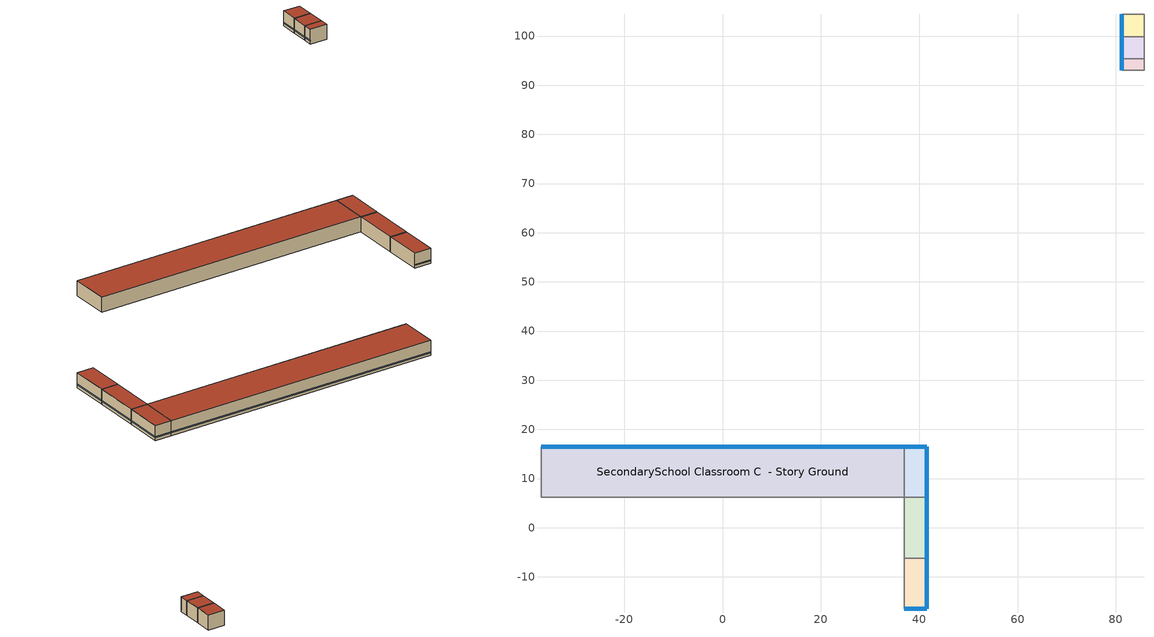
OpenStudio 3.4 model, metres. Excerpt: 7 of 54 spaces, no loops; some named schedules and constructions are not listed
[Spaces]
SecondarySchool Classroom C  - Story Ground
 floor ground (Foundation F 126 Perim 7388 Area 75686): -36.94,6.23 -36.94,16.47 36.94,16.47 36.94,6.23 z0
 wall outside: 36.94,16.47 -36.94,16.47 z0:3.96
 wall to SecondarySchool Classroom C end_a - Story Ground: -36.94,16.47 -36.94,6.23 z0:3.96
 wall to SecondarySchool Classroom C end_b - Story Ground: 36.94,6.23 36.94,16.47 z0:3.96
 wall to SecondarySchool Corridor B  - Story Ground: -36.94,6.23 36.94,6.23 z0:3.96
 window (Window U-1.01 SHGC 0.74): 36.92,16.47 -36.92,16.47 z0.76:1
 roof outside: 36.94,6.23 36.94,16.47 -36.94,16.47 -36.94,6.23 z3.96
SecondarySchool Classroom A end_b - Story Ground
 floor ground (Foundation F 126 Perim 1482 Area 4684): 36.94,-16.47 36.94,-6.23 41.51,-6.23 41.51,-16.47 z0
 wall outside: 36.94,-16.47 41.51,-16.47 41.51,-6.23 z0:3.96
 wall to SecondarySchool Classroom A  - Story Ground: 36.94,-6.23 36.94,-16.47 z0:3.96
 wall to SecondarySchool Corridor B end_b - Story Ground: 41.51,-6.23 36.94,-6.23 z0:3.96
 window (Window U-1.01 SHGC 0.74): 36.97,-16.47 41.49,-16.47 / 41.51,-16.44 41.51,-6.25 z0.76:1
 roof outside: 41.51,-16.47 41.51,-6.23 36.94,-6.23 36.94,-16.47 z3.96
SecondarySchool Corridor B end_b - Story Ground
 floor ground (Foundation F 126 Perim 1245 Area 5693): 36.94,-6.23 36.94,6.23 41.51,6.23 41.51,-6.23 z0
 wall outside: 41.51,-6.23 41.51,6.23 z0:3.96
 wall to SecondarySchool Corridor B  - Story Ground: 36.94,6.23 36.94,-6.23 z0:3.96
 wall to SecondarySchool Classroom C end_b - Story Ground: 41.51,6.23 36.94,6.23 z0:3.96
 window (Window U-1.01 SHGC 0.74): 41.51,-6.2 41.51,6.2 z0.76:1
 roof outside: 41.51,-6.23 41.51,6.23 36.94,6.23 36.94,-6.23 z3.96
SecondarySchool Classroom C end_b - Story Ground
 floor ground (Foundation F 126 Perim 1482 Area 4684): 36.94,6.23 36.94,16.47 41.51,16.47 41.51,6.23 z0
 wall outside: 41.51,6.23 41.51,16.47 36.94,16.47 z0:3.96
 window (Window U-1.01 SHGC 0.74): 41.49,16.47 36.97,16.47 / 41.51,6.25 41.51,16.44 z0.76:1
 roof outside: 41.51,6.23 41.51,16.47 36.94,16.47 36.94,6.23 z3.96
SecondarySchool Kitchen C  - Story Ground
 floor ground (Foundation F 126 Perim 233 Area 1064): 85.71,93.05 81.14,93.05 81.14,95.37 85.71,95.37 z0
 wall outside: 81.14,95.37 81.14,93.05 z0:3.96
 wall to SecondarySchool Classroom C  - Story Ground 1: 81.14,93.05 85.71,93.05 z0:3.96
 wall to SecondarySchool Lobby C  - Story Ground: 85.71,95.37 81.14,95.37 z0:3.96
 wall to SecondarySchool Kitchen B  - Story Ground: 85.71,93.05 85.71,95.37 z0:3.96
 window (Window U-1.01 SHGC 0.74): 81.14,95.35 81.14,93.07 z0.76:1.01
 roof outside: 85.71,95.37 81.14,95.37 81.14,93.05 85.71,93.05 z3.96
SecondarySchool Lobby C  - Story Ground
 floor ground (Foundation F 126 Perim 453 Area 207): 85.71,95.37 81.14,95.37 81.14,99.9 85.71,99.9 z0
 wall outside: 81.14,99.9 81.14,95.37 z0:3.96
 wall to SecondarySchool Restroom C  - Story Ground: 85.71,99.9 81.14,99.9 z0:3.96
 wall to SecondarySchool Lobby B  - Story Ground: 85.71,95.37 85.71,99.9 z0:3.96
 window (Window U-1.01 SHGC 0.74): 81.14,99.88 81.14,95.4 z0.76:1
 roof outside: 85.71,99.9 81.14,99.9 81.14,95.37 85.71,95.37 z3.96
SecondarySchool Restroom C  - Story Ground
 floor ground (Foundation F 126 Perim 453 Area 207): 85.71,99.9 81.14,99.9 81.14,104.43 85.71,104.43 z0
 wall outside: 81.14,104.43 81.14,99.9 z0:3.96
 wall to SecondarySchool Cafeteria C  - Story Ground: 85.71,104.43 81.14,104.43 z0:3.96
 wall to SecondarySchool Restroom B  - Story Ground: 85.71,99.9 85.71,104.43 z0:3.96
 window (Window U-1.01 SHGC 0.74): 81.14,104.4 81.14,99.93 z0.76:1
 roof outside: 85.71,104.43 81.14,104.43 81.14,99.9 85.71,99.9 z3.96
[Schedule:Ruleset]
Name | Default Day Schedule | Summer Design Day Schedule | Winter Design Day Schedule
Clothing Schedule | Clothing Schedule Default Winter Clothes
SecondarySchool Auditorium Occ | SecondarySchool Auditorium Occ Default | SecondarySchool Auditorium Occ Summer Design Day | SecondarySchool Auditorium Occ Winter Design Day
Education_School BLDG_LIGHT_EndUseData | Education_School BLDG_LIGHT_EndUseData Default | Education_School BLDG_LIGHT_EndUseData Summer Design Day | Education_School BLDG_LIGHT_EndUseData Winter Design Day
Education_School BLDG_EQUIP_EndUseData | Education_School BLDG_EQUIP_EndUseData Default | Education_School BLDG_EQUIP_EndUseData Summer Design Day | Education_School BLDG_EQUIP_EndUseData Winter Design Day
[Schedule:Day]
Clothing Schedule Summer Clothes: 24, 0, 0.5
SecondarySchool Auditorium Occ Wkdy Day: Yes, 5, 0, 0, 5, 10, 0.0104167, 5, 20, 0.0208333, 5, 30, 0.03125, 5, 40, 0.0416667, 5, 50, 0.0520833, 6, 0, 0.0625, 6, 10, 0.0729167, 6, 20, 0.0833333, 6, 30, 0.09375, 6, 40, 0.104167, 6, 50, 0.114583, 7, 0, 0.125, 7, 10, 0.135417, 7, 20, 0.145833, 7, 30, 0.15625, 7, 40, 0.166667, 7, 50, 0.177083, 8, 0, 0.1875, 8, 10, 0.197917, 8, 20, 0.208333, 8, 30, 0.21875, 8, 40, 0.229167, 8, 50, 0.239583, 9, 0, 0.25, 12, 52, 0.25, 13, 2, 0.308333, 13, 12, 0.366667, 13, 22, 0.425, 13, 32, 0.483333, 13, 42, 0.541667, 13, 52, 0.6, 14, 2, 0.658333, 14, 12, 0.716667, 14, 22, 0.775, 14, 32, 0.833333, 14, 42, 0.891667, 14, 52, 0.95, 15, 2, 0.874444, 15, 12, 0.798889, 15, 22, 0.723333, 15, 32, 0.647778, 15, 42, 0.572222, 15, 52, 0.496667, 16, 2, 0.421111, 16, 12, 0.345556, 16, 22, 0.27, 16, 32, 0.194444, 16, 42, 0.118889, 16, 45, 0.1, 17, 15, 0.1, 17, 25, 0.0944444, 17, 35, 0.0888889, 17, 45, 0.0833333, 17, 55, 0.0777778, 18, 5, 0.0722222, 18, 15, 0.0666667, 18, 25, 0.0611111, 18, 35, 0.0555556, 18, 45, 0.05, 18, 55, 0.0444444, 19, 5, 0.0388889, 19, 15, 0.0333333, 19, 25, 0.0277778, 19, 35, 0.0222222, 19, 45, 0.0166667, 19, 55, 0.0111111, 20, 5, 0.00555556, 20, 15, 0, 24, 0, 0
SecondarySchool Auditorium Occ Wkdy|SmrDsn Day: Yes, 5, 0, 0, 5, 10, 0.00625, 5, 20, 0.0125, 5, 30, 0.01875, 5, 40, 0.025, 5, 50, 0.03125, 6, 0, 0.0375, 6, 10, 0.04375, 6, 20, 0.05, 6, 30, 0.05625, 6, 40, 0.0625, 6, 50, 0.06875, 7, 0, 0.075, 7, 10, 0.08125, 7, 20, 0.0875, 7, 30, 0.09375, 7, 40, 0.1, 7, 50, 0.10625, 8, 0, 0.1125, 8, 10, 0.11875, 8, 20, 0.125, 8, 30, 0.13125, 8, 40, 0.1375, 8, 50, 0.14375, 9, 0, 0.15, 14, 52, 0.15, 15, 2, 0.167778, 15, 12, 0.185556, 15, 22, 0.203333, 15, 32, 0.221111, 15, 42, 0.238889, 15, 52, 0.256667, 16, 2, 0.274444, 16, 12, 0.292222, 16, 22, 0.31, 16, 32, 0.327778, 16, 42, 0.345556, 16, 45, 0.35, 16, 55, 0.320833, 17, 5, 0.291667, 17, 15, 0.2625, 17, 25, 0.233333, 17, 35, 0.204167, 17, 45, 0.175, 17, 55, 0.145833, 18, 5, 0.116667, 18, 15, 0.0875, 18, 25, 0.0583333, 18, 35, 0.0291667, 18, 45, 0, 24, 0, 0
SecondarySchool Auditorium Occ Wknd Day; SecondarySchool Auditorium Occ Wknd Day 1; SecondarySchool Auditorium Occ Wknd Day 2; SecondarySchool Office Occ Wknd Day; SecondarySchool Office Occ Wknd Day 1; SecondarySchool Office Occ Wknd Day 2: Yes, 7, 30, 0, 24, 0, 0
Education_School BLDG_LIGHT_EndUseData Sat Day; Education_School BLDG_LIGHT_EndUseData Sat Day 2: Yes, 0, 10, 0.273519, 0, 20, 0.272717, 0, 30, 0.271915, 0, 40, 0.271113, 0, 49, 0.270311, 0, 59, 0.269508, 1, 0, 0.269508, 1, 9, 0.269568, 1, 10, 0.269526, 1, 19, 0.269577, 1, 20, 0.269544, 1, 30, 0.269585, 1, 40, 0.269594, 1, 50, 0.269602, 2, 0, 0.269614, 2, 9, 0.269667, 2, 19, 0.26972, 2, 29, 0.269773, 2, 39, 0.269826, 2, 49, 0.269879, 2, 59, 0.269932, 3, 0, 0.269932, 3, 9, 0.269671, 3, 19, 0.26968, 3, 29, 0.269688, 3, 39, 0.269697, 3, 49, 0.269706, 3, 59, 0.269714, 4, 0, 0.269665, 4, 9, 0.269723, 4, 10, 0.269641, 4, 19, 0.269731, 4, 20, 0.269618, 4, 29, 0.26974, 4, 30, 0.269594, 4, 39, 0.269749, 4, 40, 0.26957, 4, 49, 0.269757, 4, 50, 0.269547, 5, 0, 0.269523, 5, 10, 0.2691, 5, 20, 0.268677, 5, 30, 0.268253, 5, 40, 0.26783, 5, 50, 0.267407, 6, 0, 0.269817, 6, 10, 0.269826, 6, 20, 0.269835, 6, 30, 0.269843, 6, 40, 0.269852, 6, 50, 0.26986, 7, 0, 0.269869, 7, 10, 0.269877, 7, 20, 0.269886, 7, 30, 0.269895, 7, 40, 0.269903, 7, 50, 0.269912, 8, 0, 0.26992, 8, 9, 0.266686, 8, 10, 0.269929, 8, 19, 0.26662, 8, 20, 0.269938, 8, 29, 0.266554, 8, 30, 0.269946, 8, 39, 0.266488, 8, 40, 0.269955, 8, 49, 0.266422, 8, 50, 0.269963, 8, 59, 0.266356, 9, 0, 0.269972, 9, 9, 0.26645, 9, 10, 0.269981, 9, 19, 0.266543, 9, 20, 0.269989, 9, 29, 0.266636, 9, 30, 0.269998, 9, 39, 0.270006, 9, 49, 0.270015, 9, 59, 0.270024, 10, 0, 0.266916, 10, 9, 0.270032, 10, 19, 0.270041, 10, 29, 0.270049, 10, 39, 0.270058, 10, 49, 0.270067, 10, 59, 0.270075, 11, 9, 0.270084, 11, 19, 0.270092, 11, 29, 0.270101, 11, 39, 0.27011, 11, 49, 0.270118, 11, 59, 0.270127, 12, 9, 0.270135, 12, 19, 0.270144, 12, 29, 0.270152, 12, 39, 0.270161, 12, 49, 0.27017, 12, 59, 0.270178, 13, 9, 0.270187, 13, 19, 0.270195, 13, 29, 0.270204, 13, 39, 0.270213, 13, 49, 0.270221, 13, 59, 0.27023, 14, 9, 0.270238, 14, 19, 0.270247, 14, 29, 0.270256, 14, 39, 0.270264, 14, 49, 0.270273, 14, 59, 0.270281, 15, 9, 0.27029, 15, 19, 0.270299, 15, 29, 0.270307, 15, 39, 0.270316, 15, 49, 0.270324, 15, 59, 0.270333, 16, 0, 0.270333, 16, 10, 0.271703, 16, 20, 0.273074, 16, 30, 0.274444, 16, 40, 0.275815, 16, 50, 0.277185, 17, 0, 0.278556, 17, 10, 0.281455, 17, 20, 0.284354, 17, 30, 0.287253, 17, 40, 0.290153, 17, 50, 0.293052, 18, 0, 0.295951, 18, 10, 0.295727, 18, 20, 0.295502, 18, 30, 0.295278, 18, 40, 0.295053, 18, 50, 0.294829, 19, 0, 0.294604, 19, 10, 0.293573, 19, 20, 0.292541, 19, 30, 0.291509, 19, 40, 0.290478, 19, 50, 0.289446, 20, 0, 0.288414, 20, 10, 0.287929, 20, 20, 0.287444, 20, 30, 0.286958, 20, 40, 0.286473, 20, 50, 0.285988, 21, 0, 0.285502, 21, 10, 0.284543, 21, 20, 0.283585, 21, 30, 0.282626, 21, 40, 0.281667, 21, 50, 0.280708, 22, 0, 0.27975, 22, 10, 0.279266, 22, 20, 0.278782, 22, 30, 0.278298, 22, 40, 0.277814, 22, 50, 0.27733, 23, 0, 0.276846, 23, 10, 0.276425, 23, 20, 0.276004, 23, 30, 0.275584, 23, 40, 0.275163, 23, 50, 0.274742, 24, 0, 0.274322
SecondarySchool Kitchen Gas Wkdy|SmrDsn Day: Yes, 6, 0, 0.02, 6, 10, 0.0266667, 6, 20, 0.0333333, 6, 30, 0.04, 6, 40, 0.0466667, 6, 50, 0.0533333, 7, 0, 0.06, 7, 10, 0.0666667, 7, 20, 0.0733333, 7, 30, 0.08, 7, 40, 0.0866667, 7, 50, 0.0933333, 8, 0, 0.1, 8, 9, 0.104167, 8, 19, 0.108333, 8, 29, 0.1125, 8, 39, 0.116667, 8, 49, 0.120833, 8, 59, 0.125, 9, 9, 0.129167, 9, 19, 0.133333, 9, 29, 0.1375, 9, 39, 0.141667, 9, 49, 0.145833, 9, 59, 0.15, 10, 0, 0.15, 10, 52, 0.15, 11, 2, 0.145833, 11, 12, 0.141667, 11, 22, 0.1375, 11, 32, 0.133333, 11, 42, 0.129167, 11, 52, 0.125, 12, 2, 0.120833, 12, 12, 0.116667, 12, 22, 0.1125, 12, 32, 0.108333, 12, 42, 0.104167, 12, 52, 0.1, 13, 2, 0.0933333, 13, 12, 0.0866667, 13, 22, 0.08, 13, 32, 0.0733333, 13, 42, 0.0666667, 13, 52, 0.06, 14, 2, 0.0533333, 14, 12, 0.0466667, 14, 22, 0.04, 14, 32, 0.0333333, 14, 42, 0.0266667, 14, 52, 0.02, 24, 0, 0.02
SecondarySchool Kitchen Gas Wknd Day; SecondarySchool Kitchen Gas Wknd Day 1; SecondarySchool Kitchen Gas Wknd Day 2: Yes, 7, 30, 0.02, 24, 0, 0.02
SecondarySchool Kitchen Gas Winter Design Day: 24, 0, 0.02
SecondarySchool Office Occ Default; SecondarySchool Office Occ Wkdy Day: Yes, 5, 0, 0, 5, 10, 0.0395833, 5, 20, 0.0791667, 5, 30, 0.11875, 5, 40, 0.158333, 5, 50, 0.197917, 6, 0, 0.2375, 6, 10, 0.277083, 6, 20, 0.316667, 6, 30, 0.35625, 6, 40, 0.395833, 6, 50, 0.435417, 7, 0, 0.475, 7, 10, 0.514583, 7, 20, 0.554167, 7, 30, 0.59375, 7, 40, 0.633333, 7, 50, 0.672917, 8, 0, 0.7125, 8, 10, 0.752083, 8, 20, 0.791667, 8, 30, 0.83125, 8, 40, 0.870833, 8, 50, 0.910417, 9, 0, 0.95, 13, 52, 0.95, 14, 2, 0.915591, 14, 12, 0.881183, 14, 22, 0.846774, 14, 32, 0.812366, 14, 42, 0.777957, 14, 52, 0.743548, 15, 2, 0.70914, 15, 12, 0.674731, 15, 22, 0.640323, 15, 32, 0.605914, 15, 42, 0.571505, 15, 52, 0.537097, 16, 2, 0.502688, 16, 12, 0.46828, 16, 22, 0.433871, 16, 32, 0.399462, 16, 42, 0.365054, 16, 52, 0.330645, 17, 2, 0.296237, 17, 12, 0.261828, 17, 22, 0.227419, 17, 32, 0.193011, 17, 42, 0.158602, 17, 45, 0.15, 18, 15, 0.15, 18, 25, 0.141667, 18, 35, 0.133333, 18, 45, 0.125, 18, 55, 0.116667, 19, 5, 0.108333, 19, 15, 0.1, 19, 25, 0.0916667, 19, 35, 0.0833333, 19, 45, 0.075, 19, 55, 0.0666667, 20, 5, 0.0583333, 20, 15, 0.05, 20, 25, 0.0416667, 20, 35, 0.0333333, 20, 45, 0.025, 20, 55, 0.0166667, 21, 5, 0.00833333, 21, 15, 0, 24, 0, 0
SecondarySchool Office Occ Summer Design Day: 8, 0, 0, 17, 0, 0.5, 24, 0, 0
SecondarySchool Office Occ Wkdy|SmrDsn Day: Yes, 7, 0, 0, 15, 52, 0.5, 24, 0, 0
SecondarySchool Office Occ Winter Design Day; Education_School BLDG_LIGHT_EndUseData Winter Design Day 1; Education_School BLDG_EQUIP_EndUseData Winter Design Day 1: 24, 0, 0
SecondarySchool HtgSetp Wknd|Wkdy Day; autogen Schedule Rule 49 3_day_sch: Yes, 7, 0, 15.5556, 18, 0, 20, 24, 0, 15.5556
SecondarySchool HtgSetp Wknd|Wkdy Day 1; autogen Schedule Rule 50 2_day_sch; autogen SecondarySchool HtgSetp 4_day_sch: Yes, 6, 0, 15.5556, 21, 0, 20, 24, 0, 15.5556
SecondarySchool ClgSetp Default; SecondarySchool ClgSetp Wknd|Wkdy Day 1; autogen Schedule Rule 52 2_day_sch; autogen SecondarySchool ClgSetp 4_day_sch: Yes, 6, 0, 25, 21, 0, 21.6667, 24, 0, 25
SecondarySchool ClgSetp Wknd|Wkdy Day; autogen Schedule Rule 51 3_day_sch: Yes, 7, 0, 25, 18, 0, 21.6667, 24, 0, 25
Building Hours of Operation NonResidential Winter Design Day; Building Hours of Operation NonResidential Summer Design Day; Education_School BLDG_LIGHT_EndUseData Summer Design Day 1; Education_School BLDG_EQUIP_EndUseData Summer Design Day 1: 24, 0, 1
Building Hours of Operation NonResidential Sunday: 7, 30, 0, 14, 0, 1, 24, 0, 0
autogen SecondarySchool Activity 0_day_sch: Yes, 24, 0, 120
Education_School BLDG_LIGHT_EndUseData Default 1: No, 0, 5, 0.591118, 0, 15, 0.59111, 0, 25, 0.591104, 0, 35, 0.591098, 0, 45, 0.591092, 0, 55, 0.591087, 1, 5, 0.591081, 1, 15, 0.591075, 1, 25, 0.591069, 1, 30, 0.591066, 1, 40, 0.591078, 1, 50, 0.59109, 2, 0, 0.591103, 2, 9, 0.591115, 2, 19, 0.591127, 2, 29, 0.591139, 2, 30, 0.591139, 2, 39, 0.591144, 2, 49, 0.591149, 2, 59, 0.591153, 3, 9, 0.591158, 3, 19, 0.591163, 3, 29, 0.591167, 3, 30, 0.591167, 3, 39, 0.591523, 3, 49, 0.591879, 3, 59, 0.592235, 4, 9, 0.59259, 4, 19, 0.592946, 4, 30, 0.593302, 4, 40, 0.595136, 4, 50, 0.59697, 5, 0, 0.598804, 5, 10, 0.600638, 5, 20, 0.602472, 5, 30, 0.604307, 5, 40, 0.608515, 5, 50, 0.612724, 6, 0, 0.616932, 6, 10, 0.621141, 6, 20, 0.625349, 6, 30, 0.629558, 6, 40, 0.632847, 6, 50, 0.636136, 7, 0, 0.639425, 7, 10, 0.642715, 7, 20, 0.646004, 7, 30, 0.649293, 7, 40, 0.649568, 7, 50, 0.649843, 8, 0, 0.650118, 8, 9, 0.650393, 8, 19, 0.650667, 8, 29, 0.650942, 8, 30, 0.650942, 8, 39, 0.651908, 8, 49, 0.652875, 8, 59, 0.653841, 9, 9, 0.654807, 9, 19, 0.655774, 9, 29, 0.65674, 9, 30, 0.65674, 9, 39, 0.656338, 9, 49, 0.655936, 9, 59, 0.655534, 10, 9, 0.655132, 10, 19, 0.65473, 10, 22, 0.65463, 10, 32, 0.654674, 10, 42, 0.654718, 10, 52, 0.654762, 11, 2, 0.654806, 11, 12, 0.65485, 11, 22, 0.654894, 11, 32, 0.654805, 11, 42, 0.654716, 11, 52, 0.654626, 12, 2, 0.654537, 12, 12, 0.654447, 12, 22, 0.654358, 12, 32, 0.65366, 12, 42, 0.652962, 12, 52, 0.652265, 13, 2, 0.651567, 13, 12, 0.650869, 13, 22, 0.650171, 13, 32, 0.648975, 13, 42, 0.647778, 13, 52, 0.646582, 14, 2, 0.645385, 14, 12, 0.644188, 14, 22, 0.642992, 14, 32, 0.641095, 14, 42, 0.639197, 14, 52, 0.6373, 15, 2, 0.635403, 15, 12, 0.633506, 15, 22, 0.631608, 15, 32, 0.630703, 15, 42, 0.629798, 15, 52, 0.628893, 16, 2, 0.627987, 16, 12, 0.627082, 16, 22, 0.626177, 16, 32, 0.625518, 16, 42, 0.624859, 16, 52, 0.6242, 17, 2, 0.623541, 17, 12, 0.622882, 17, 15, 0.622717, 17, 25, 0.620809, 17, 35, 0.618901, 17, 45, 0.616994, 17, 55, 0.615086, 18, 5, 0.613178, 18, 15, 0.61127, 18, 25, 0.61041, 18, 35, 0.609551, 18, 45, 0.608691, 18, 55, 0.607832, 19, 5, 0.606972, 19, 15, 0.606113, 19, 25, 0.604921, 19, 35, 0.60373, 19, 45, 0.602539, 19, 55, 0.601348, 20, 5, 0.600157, 20, 15, 0.598966, 20, 25, 0.597691, 20, 35, 0.596416, 20, 45, 0.595141, 20, 55, 0.593866, 21, 5, 0.592591, 21, 15, 0.591316, 21, 25, 0.591293, 21, 35, 0.59127, 21, 45, 0.591247, 21, 55, 0.591225, 22, 5, 0.591202, 22, 15, 0.591179, 22, 25, 0.591176, 22, 35, 0.591173, 22, 45, 0.59117, 22, 55, 0.591167, 23, 5, 0.591163, 23, 15, 0.59116, 23, 25, 0.591152, 23, 35, 0.591144, 23, 45, 0.591135, 23, 55, 0.591127, 24, 0, 0.591118
Education_School BLDG_EQUIP_EndUseData Default 1: No, 0, 5, 0.0750197, 0, 15, 0.0877223, 0, 25, 0.0849968, 0, 35, 0.0822713, 0, 45, 0.0795457, 0, 55, 0.0768202, 1, 5, 0.0740947, 1, 15, 0.0713692, 1, 25, 0.0686436, 1, 30, 0.0672809, 1, 40, 0.0585492, 1, 50, 0.0498176, 2, 0, 0.041086, 2, 9, 0.0323544, 2, 19, 0.0236228, 2, 29, 0.0148911, 2, 30, 0.0148911, 2, 39, 0.0124093, 2, 49, 0.00992742, 2, 59, 0.00744557, 3, 9, 0.00496371, 3, 19, 0.00248186, 3, 29, 0, 3, 30, 0, 3, 39, 0.00710713, 3, 49, 0.0142143, 3, 59, 0.0213214, 4, 9, 0.0284285, 4, 19, 0.0355357, 4, 30, 0.0426428, 4, 40, 0.0610762, 4, 50, 0.0795096, 5, 0, 0.0979431, 5, 10, 0.116376, 5, 20, 0.13481, 5, 30, 0.153243, 5, 40, 0.186275, 5, 50, 0.219306, 6, 0, 0.252337, 6, 10, 0.285368, 6, 20, 0.3184, 6, 30, 0.351431, 6, 40, 0.38814, 6, 50, 0.424849, 7, 0, 0.461558, 7, 10, 0.498266, 7, 20, 0.534975, 7, 30, 0.571684, 7, 40, 0.604625, 7, 50, 0.637566, 8, 0, 0.670507, 8, 9, 0.703448, 8, 19, 0.736389, 8, 29, 0.76933, 8, 30, 0.76933, 8, 39, 0.781965, 8, 49, 0.7946, 8, 59, 0.807235, 9, 9, 0.81987, 9, 19, 0.832505, 9, 29, 0.84514, 9, 30, 0.84514, 9, 39, 0.856563, 9, 49, 0.867986, 9, 59, 0.879409, 10, 9, 0.890832, 10, 19, 0.902255, 10, 22, 0.90511, 10, 32, 0.907434, 10, 42, 0.909758, 10, 52, 0.912082, 11, 2, 0.914406, 11, 12, 0.91673, 11, 22, 0.919054, 11, 32, 0.922664, 11, 42, 0.926274, 11, 52, 0.929884, 12, 2, 0.933494, 12, 12, 0.937104, 12, 22, 0.940714, 12, 32, 0.943511, 12, 42, 0.946309, 12, 52, 0.949107, 13, 2, 0.951905, 13, 12, 0.954702, 13, 22, 0.9575, 13, 32, 0.951792, 13, 42, 0.946083, 13, 52, 0.940375, 14, 2, 0.934667, 14, 12, 0.928959, 14, 22, 0.92325, 14, 32, 0.903757, 14, 42, 0.884263, 14, 52, 0.864769, 15, 2, 0.845275, 15, 12, 0.825781, 15, 22, 0.806287, 15, 32, 0.772782, 15, 42, 0.739277, 15, 52, 0.705772, 16, 2, 0.672267, 16, 12, 0.638762, 16, 22, 0.605257, 16, 32, 0.566837, 16, 42, 0.528416, 16, 52, 0.489996, 17, 2, 0.451575, 17, 12, 0.413155, 17, 15, 0.40355, 17, 25, 0.376859, 17, 35, 0.350167, 17, 45, 0.323476, 17, 55, 0.296785, 18, 5, 0.270094, 18, 15, 0.243402, 18, 25, 0.225488, 18, 35, 0.207573, 18, 45, 0.189659, 18, 55, 0.171744, 19, 5, 0.15383, 19, 15, 0.135915, 19, 25, 0.126778, 19, 35, 0.11764, 19, 45, 0.108502, 19, 55, 0.0993645, 20, 5, 0.0902267, 20, 15, 0.081089, 20, 25, 0.0777047, 20, 35, 0.0743203, 20, 45, 0.070936, 20, 55, 0.0675516, 21, 5, 0.0641673, 21, 15, 0.0607829, 21, 25, 0.0608619, 21, 35, 0.0609408, 21, 45, 0.0610198, 21, 55, 0.0610988, 22, 5, 0.0611777, 22, 15, 0.0612567, 22, 25, 0.0529651, 22, 35, 0.0446734, 22, 45, 0.0363818, 22, 55, 0.0280901, 23, 5, 0.0197984, 23, 15, 0.0115068, 23, 25, 0.0242094, 23, 35, 0.036912, 23, 45, 0.0496146, 23, 55, 0.0623171, 24, 0, 0.0750197
Schedule Day 2; Schedule Day 3: 24, 0, 21.6667
[Schedule:Rule]
Schedule Rule 1: Schedule Ruleset=Clothing Schedule; Rule Order=0; Day Schedule=Clothing Schedule Summer Clothes; Date Specification Type=DateRange; Start Month=5; Start Day=1; End Month=9; End Day=30
Schedule Rule 2: Schedule Ruleset=SecondarySchool Auditorium Occ; Rule Order=4; Day Schedule=SecondarySchool Auditorium Occ Wkdy Day; Date Specification Type=DateRange; Start Month=9; Start Day=1; End Month=12; End Day=31; Apply Monday=Yes; Apply Tuesday=Yes; Apply Wednesday=Yes; Apply Thursday=Yes; Apply Friday=Yes
Schedule Rule 3: Schedule Ruleset=SecondarySchool Auditorium Occ; Rule Order=3; Day Schedule=SecondarySchool Auditorium Occ Wkdy|SmrDsn Day; Date Specification Type=DateRange; Start Month=7; Start Day=1; End Month=9; End Day=1; Apply Monday=Yes; Apply Tuesday=Yes; Apply Wednesday=Yes; Apply Thursday=Yes; Apply Friday=Yes
Schedule Rule 4: Schedule Ruleset=SecondarySchool Auditorium Occ; Rule Order=2; Day Schedule=SecondarySchool Auditorium Occ Wknd Day; Date Specification Type=DateRange; Start Month=1; Start Day=1; End Month=6; End Day=30; Apply Sunday=Yes; Apply Saturday=Yes
Schedule Rule 5: Schedule Ruleset=SecondarySchool Auditorium Occ; Rule Order=1; Day Schedule=SecondarySchool Auditorium Occ Wknd Day 1; Date Specification Type=DateRange; Start Month=7; Start Day=1; End Month=9; End Day=1; Apply Sunday=Yes; Apply Saturday=Yes
Schedule Rule 6: Schedule Ruleset=SecondarySchool Auditorium Occ; Rule Order=0; Day Schedule=SecondarySchool Auditorium Occ Wknd Day 2; Date Specification Type=DateRange; Start Month=9; Start Day=1; End Month=12; End Day=31; Apply Sunday=Yes; Apply Saturday=Yes
Schedule Rule 8: Schedule Ruleset=Education_School BLDG_LIGHT_EndUseData; Rule Order=7; Day Schedule=Education_School BLDG_LIGHT_EndUseData Sat Day; Date Specification Type=DateRange; Start Month=1; Start Day=1; End Month=6; End Day=16; Apply Saturday=Yes
Schedule Rule 9: Schedule Ruleset=Education_School BLDG_LIGHT_EndUseData; Rule Order=6; Day Schedule=Education_School BLDG_LIGHT_EndUseData Sat Day 1; Date Specification Type=DateRange; Start Month=6; Start Day=17; End Month=8; End Day=26; Apply Saturday=Yes
Schedule Rule 10: Schedule Ruleset=Education_School BLDG_LIGHT_EndUseData; Rule Order=5; Day Schedule=Education_School BLDG_LIGHT_EndUseData Sat Day 2; Date Specification Type=DateRange; Start Month=8; Start Day=27; End Month=12; End Day=31; Apply Saturday=Yes
Schedule Rule 11: Schedule Ruleset=Education_School BLDG_LIGHT_EndUseData; Rule Order=4; Day Schedule=Education_School BLDG_LIGHT_EndUseData Sun Day; Date Specification Type=DateRange; Start Month=1; Start Day=1; End Month=6; End Day=16; Apply Sunday=Yes
Schedule Rule 12: Schedule Ruleset=Education_School BLDG_LIGHT_EndUseData; Rule Order=3; Day Schedule=Education_School BLDG_LIGHT_EndUseData Sun Day 1; Date Specification Type=DateRange; Start Month=6; Start Day=17; End Month=8; End Day=26; Apply Sunday=Yes
Schedule Rule 13: Schedule Ruleset=Education_School BLDG_LIGHT_EndUseData; Rule Order=2; Day Schedule=Education_School BLDG_LIGHT_EndUseData Sun Day 2; Date Specification Type=DateRange; Start Month=8; Start Day=27; End Month=12; End Day=31; Apply Sunday=Yes
Schedule Rule 14: Schedule Ruleset=Education_School BLDG_LIGHT_EndUseData; Rule Order=1; Day Schedule=Education_School BLDG_LIGHT_EndUseData Wkdy Day; Date Specification Type=DateRange; Start Month=6; Start Day=17; End Month=8; End Day=26; Apply Monday=Yes; Apply Tuesday=Yes; Apply Wednesday=Yes; Apply Thursday=Yes; Apply Friday=Yes
Schedule Rule 15: Schedule Ruleset=Education_School BLDG_LIGHT_EndUseData; Rule Order=0; Day Schedule=Education_School BLDG_LIGHT_EndUseData Wkdy Day 1; Date Specification Type=DateRange; Start Month=8; Start Day=27; End Month=12; End Day=31; Apply Monday=Yes; Apply Tuesday=Yes; Apply Wednesday=Yes; Apply Thursday=Yes; Apply Friday=Yes
Schedule Rule 17: Schedule Ruleset=Education_School BLDG_EQUIP_EndUseData; Rule Order=4; Day Schedule=Education_School BLDG_EQUIP_EndUseData Wkdy Day; Date Specification Type=DateRange; Start Month=6; Start Day=17; End Month=8; End Day=26; Apply Monday=Yes; Apply Tuesday=Yes; Apply Wednesday=Yes; Apply Thursday=Yes; Apply Friday=Yes
Schedule Rule 18: Schedule Ruleset=Education_School BLDG_EQUIP_EndUseData; Rule Order=3; Day Schedule=Education_School BLDG_EQUIP_EndUseData Wkdy Day 1; Date Specification Type=DateRange; Start Month=8; Start Day=27; End Month=12; End Day=31; Apply Monday=Yes; Apply Tuesday=Yes; Apply Wednesday=Yes; Apply Thursday=Yes; Apply Friday=Yes
Schedule Rule 19: Schedule Ruleset=Education_School BLDG_EQUIP_EndUseData; Rule Order=2; Day Schedule=Education_School BLDG_EQUIP_EndUseData Wknd Day; Date Specification Type=DateRange; Start Month=1; Start Day=1; End Month=6; End Day=16; Apply Sunday=Yes; Apply Saturday=Yes
Schedule Rule 20: Schedule Ruleset=Education_School BLDG_EQUIP_EndUseData; Rule Order=1; Day Schedule=Education_School BLDG_EQUIP_EndUseData Wknd Day 1; Date Specification Type=DateRange; Start Month=6; Start Day=17; End Month=8; End Day=26; Apply Sunday=Yes; Apply Saturday=Yes
Schedule Rule 21: Schedule Ruleset=Education_School BLDG_EQUIP_EndUseData; Rule Order=0; Day Schedule=Education_School BLDG_EQUIP_EndUseData Wknd Day 2; Date Specification Type=DateRange; Start Month=8; Start Day=27; End Month=12; End Day=31; Apply Sunday=Yes; Apply Saturday=Yes
Schedule Rule 22: Schedule Ruleset=SecondarySchool Bldg Occ; Rule Order=4; Day Schedule=SecondarySchool Bldg Occ Wkdy Day; Date Specification Type=DateRange; Start Month=9; Start Day=1; End Month=12; End Day=31; Apply Monday=Yes; Apply Tuesday=Yes; Apply Wednesday=Yes; Apply Thursday=Yes; Apply Friday=Yes
Schedule Rule 23: Schedule Ruleset=SecondarySchool Bldg Occ; Rule Order=3; Day Schedule=SecondarySchool Bldg Occ Wkdy|SmrDsn Day; Date Specification Type=DateRange; Start Month=7; Start Day=1; End Month=9; End Day=1; Apply Monday=Yes; Apply Tuesday=Yes; Apply Wednesday=Yes; Apply Thursday=Yes; Apply Friday=Yes
Schedule Rule 24: Schedule Ruleset=SecondarySchool Bldg Occ; Rule Order=2; Day Schedule=SecondarySchool Bldg Occ Wknd Day; Date Specification Type=DateRange; Start Month=1; Start Day=1; End Month=6; End Day=30; Apply Sunday=Yes; Apply Saturday=Yes
Schedule Rule 25: Schedule Ruleset=SecondarySchool Bldg Occ; Rule Order=1; Day Schedule=SecondarySchool Bldg Occ Wknd Day 1; Date Specification Type=DateRange; Start Month=7; Start Day=1; End Month=9; End Day=1; Apply Sunday=Yes; Apply Saturday=Yes
Schedule Rule 26: Schedule Ruleset=SecondarySchool Bldg Occ; Rule Order=0; Day Schedule=SecondarySchool Bldg Occ Wknd Day 2; Date Specification Type=DateRange; Start Month=9; Start Day=1; End Month=12; End Day=31; Apply Sunday=Yes; Apply Saturday=Yes
Schedule Rule 27: Schedule Ruleset=SecondarySchool Gym Occ; Rule Order=4; Day Schedule=SecondarySchool Gym Occ Wkdy Day; Date Specification Type=DateRange; Start Month=9; Start Day=1; End Month=12; End Day=31; Apply Monday=Yes; Apply Tuesday=Yes; Apply Wednesday=Yes; Apply Thursday=Yes; Apply Friday=Yes
Schedule Rule 28: Schedule Ruleset=SecondarySchool Gym Occ; Rule Order=3; Day Schedule=SecondarySchool Gym Occ Wkdy|SmrDsn Day; Date Specification Type=DateRange; Start Month=7; Start Day=1; End Month=9; End Day=1; Apply Monday=Yes; Apply Tuesday=Yes; Apply Wednesday=Yes; Apply Thursday=Yes; Apply Friday=Yes
Schedule Rule 29: Schedule Ruleset=SecondarySchool Gym Occ; Rule Order=2; Day Schedule=SecondarySchool Gym Occ Wknd Day; Date Specification Type=DateRange; Start Month=1; Start Day=1; End Month=6; End Day=30; Apply Sunday=Yes; Apply Saturday=Yes
Schedule Rule 30: Schedule Ruleset=SecondarySchool Gym Occ; Rule Order=1; Day Schedule=SecondarySchool Gym Occ Wknd Day 1; Date Specification Type=DateRange; Start Month=7; Start Day=1; End Month=9; End Day=1; Apply Sunday=Yes; Apply Saturday=Yes
Schedule Rule 31: Schedule Ruleset=SecondarySchool Gym Occ; Rule Order=0; Day Schedule=SecondarySchool Gym Occ Wknd Day 2; Date Specification Type=DateRange; Start Month=9; Start Day=1; End Month=12; End Day=31; Apply Sunday=Yes; Apply Saturday=Yes
Schedule Rule 32: Schedule Ruleset=SecondarySchool Kitchen Gas; Rule Order=4; Day Schedule=SecondarySchool Kitchen Gas Wkdy Day; Date Specification Type=DateRange; Start Month=9; Start Day=1; End Month=12; End Day=31; Apply Monday=Yes; Apply Tuesday=Yes; Apply Wednesday=Yes; Apply Thursday=Yes; Apply Friday=Yes
Schedule Rule 33: Schedule Ruleset=SecondarySchool Kitchen Gas; Rule Order=3; Day Schedule=SecondarySchool Kitchen Gas Wkdy|SmrDsn Day; Date Specification Type=DateRange; Start Month=7; Start Day=1; End Month=9; End Day=1; Apply Monday=Yes; Apply Tuesday=Yes; Apply Wednesday=Yes; Apply Thursday=Yes; Apply Friday=Yes
Schedule Rule 34: Schedule Ruleset=SecondarySchool Kitchen Gas; Rule Order=2; Day Schedule=SecondarySchool Kitchen Gas Wknd Day; Date Specification Type=DateRange; Start Month=1; Start Day=1; End Month=6; End Day=30; Apply Sunday=Yes; Apply Saturday=Yes
Schedule Rule 35: Schedule Ruleset=SecondarySchool Kitchen Gas; Rule Order=1; Day Schedule=SecondarySchool Kitchen Gas Wknd Day 1; Date Specification Type=DateRange; Start Month=7; Start Day=1; End Month=9; End Day=1; Apply Sunday=Yes; Apply Saturday=Yes
Schedule Rule 36: Schedule Ruleset=SecondarySchool Kitchen Gas; Rule Order=0; Day Schedule=SecondarySchool Kitchen Gas Wknd Day 2; Date Specification Type=DateRange; Start Month=9; Start Day=1; End Month=12; End Day=31; Apply Sunday=Yes; Apply Saturday=Yes
Schedule Rule 37: Schedule Ruleset=SecondarySchool Office Occ; Rule Order=4; Day Schedule=SecondarySchool Office Occ Wkdy Day; Date Specification Type=DateRange; Start Month=9; Start Day=1; End Month=12; End Day=31; Apply Monday=Yes; Apply Tuesday=Yes; Apply Wednesday=Yes; Apply Thursday=Yes; Apply Friday=Yes
Schedule Rule 38: Schedule Ruleset=SecondarySchool Office Occ; Rule Order=3; Day Schedule=SecondarySchool Office Occ Wkdy|SmrDsn Day; Date Specification Type=DateRange; Start Month=7; Start Day=1; End Month=9; End Day=1; Apply Monday=Yes; Apply Tuesday=Yes; Apply Wednesday=Yes; Apply Thursday=Yes; Apply Friday=Yes
Schedule Rule 39: Schedule Ruleset=SecondarySchool Office Occ; Rule Order=2; Day Schedule=SecondarySchool Office Occ Wknd Day; Date Specification Type=DateRange; Start Month=1; Start Day=1; End Month=6; End Day=30; Apply Sunday=Yes; Apply Saturday=Yes
Schedule Rule 40: Schedule Ruleset=SecondarySchool Office Occ; Rule Order=1; Day Schedule=SecondarySchool Office Occ Wknd Day 1; Date Specification Type=DateRange; Start Month=7; Start Day=1; End Month=9; End Day=1; Apply Sunday=Yes; Apply Saturday=Yes
Schedule Rule 41: Schedule Ruleset=SecondarySchool Office Occ; Rule Order=0; Day Schedule=SecondarySchool Office Occ Wknd Day 2; Date Specification Type=DateRange; Start Month=9; Start Day=1; End Month=12; End Day=31; Apply Sunday=Yes; Apply Saturday=Yes
Schedule Rule 51: Schedule Ruleset=SecondarySchool ClgSetp; Rule Order=1; Day Schedule=SecondarySchool ClgSetp Wknd|Wkdy Day; Date Specification Type=DateRange; Start Month=7; Start Day=1; End Month=9; End Day=1; Apply Monday=Yes; Apply Tuesday=Yes; Apply Wednesday=Yes; Apply Thursday=Yes; Apply Friday=Yes; Apply Sunday=Yes; Apply Saturday=Yes
Schedule Rule 52: Schedule Ruleset=SecondarySchool ClgSetp; Rule Order=0; Day Schedule=SecondarySchool ClgSetp Wknd|Wkdy Day 1; Date Specification Type=DateRange; Start Month=9; Start Day=1; End Month=12; End Day=31; Apply Monday=Yes; Apply Tuesday=Yes; Apply Wednesday=Yes; Apply Thursday=Yes; Apply Friday=Yes; Apply Sunday=Yes; Apply Saturday=Yes
Building Hours of Operation NonResidential Sunday Rule: Schedule Ruleset=Building Hours of Operation NonResidential; Rule Order=0; Day Schedule=Building Hours of Operation NonResidential Sunday; Date Specification Type=DateRange; Start Month=1; Start Day=1; End Month=12; End Day=31; Apply Sunday=Yes; Apply Saturday=Yes
autogen SecondarySchool Activity 0: Schedule Ruleset=SecondarySchool Activity; Rule Order=0; Day Schedule=autogen SecondarySchool Activity 0_day_sch; Date Specification Type=SpecificDates; Apply Monday=Yes; Apply Tuesday=Yes; Apply Wednesday=Yes; Apply Thursday=Yes; Apply Friday=Yes; Apply Sunday=Yes; Apply Saturday=Yes; Specific Month 1=1; Specific Day 1=2; Specific Month 2=1; Specific Day 2=3; Specific Month 3=1; Specific Day 3=9; Specific Month 4=1; Specific Day 4=10; Specific Month 5=1; Specific Day 5=16; Specific Month 6=1; Specific Day 6=17; Specific Month 7=1; Specific Day 7=23; Specific Month 8=1; Specific Day 8=24; Specific Month 9=1; Specific Day 9=30; Specific Month 10=1; Specific Day 10=31; Specific Month 11=2; Specific Day 11=6; Specific Month 12=2; Specific Day 12=7; Specific Month 13=2; Specific Day 13=13; Specific Month 14=2; Specific Day 14=14; Specific Month 15=2; Specific Day 15=20; Specific Month 16=2; Specific Day 16=21; Specific Month 17=2; Specific Day 17=27; Specific Month 18=2; Specific Day 18=28; Specific Month 19=3; Specific Day 19=6; Specific Month 20=3; Specific Day 20=7; Specific Month 21=3; Specific Day 21=13; Specific Month 22=3; Specific Day 22=14; Specific Month 23=3; Specific Day 23=20; Specific Month 24=3; Specific Day 24=21; Specific Month 25=3; Specific Day 25=27; Specific Month 26=3; Specific Day 26=28; Specific Month 27=4; Specific Day 27=3; Specific Month 28=4; Specific Day 28=4; Specific Month 29=4; Specific Day 29=10; Specific Month 30=4; Specific Day 30=11; Specific Month 31=4; Specific Day 31=17; Specific Month 32=4; Specific Day 32=18; Specific Month 33=4; Specific Day 33=24; Specific Month 34=4; Specific Day 34=25; Specific Month 35=5; Specific Day 35=1; Specific Month 36=5; Specific Day 36=2; Specific Month 37=5; Specific Day 37=8; Specific Month 38=5; Specific Day 38=9; Specific Month 39=5; Specific Day 39=15; Specific Month 40=5; Specific Day 40=16; Specific Month 41=5; Specific Day 41=22; Specific Month 42=5; Specific Day 42=23; Specific Month 43=5; Specific Day 43=29; Specific Month 44=5; Specific Day 44=30; Specific Month 45=6; Specific Day 45=5; Specific Month 46=6; Specific Day 46=6; Specific Month 47=6; Specific Day 47=12; Specific Month 48=6; Specific Day 48=13; Specific Month 49=6; Specific Day 49=19; Specific Month 50=6; Specific Day 50=20; Specific Month 51=6; Specific Day 51=26; Specific Month 52=6; Specific Day 52=27; Specific Month 53=7; Specific Day 53=3; Specific Month 54=7; Specific Day 54=4; Specific Month 55=7; Specific Day 55=10; Specific Month 56=7; Specific Day 56=11; Specific Month 57=7; Specific Day 57=17; Specific Month 58=7; Specific Day 58=18; Specific Month 59=7; Specific Day 59=24; Specific Month 60=7; Specific Day 60=25; Specific Month 61=7; Specific Day 61=31; Specific Month 62=8; Specific Day 62=1; Specific Month 63=8; Specific Day 63=7; Specific Month 64=8; Specific Day 64=8; Specific Month 65=8; Specific Day 65=14; Specific Month 66=8; Specific Day 66=15; Specific Month 67=8; Specific Day 67=21; Specific Month 68=8; Specific Day 68=22; Specific Month 69=8; Specific Day 69=28; Specific Month 70=8; Specific Day 70=29; Specific Month 71=9; Specific Day 71=4; Specific Month 72=9; Specific Day 72=5; Specific Month 73=9; Specific Day 73=11; Specific Month 74=9; Specific Day 74=12; Specific Month 75=9; Specific Day 75=18; Specific Month 76=9; Specific Day 76=19; Specific Month 77=9; Specific Day 77=25; Specific Month 78=9; Specific Day 78=26; Specific Month 79=10; Specific Day 79=2; Specific Month 80=10; Specific Day 80=3; Specific Month 81=10; Specific Day 81=9; Specific Month 82=10; Specific Day 82=10; Specific Month 83=10; Specific Day 83=16; Specific Month 84=10; Specific Day 84=17; Specific Month 85=10; Specific Day 85=23; Specific Month 86=10; Specific Day 86=24; Specific Month 87=10; Specific Day 87=30; Specific Month 88=10; Specific Day 88=31; Specific Month 89=11; Specific Day 89=6; Specific Month 90=11; Specific Day 90=7; Specific Month 91=11; Specific Day 91=13; Specific Month 92=11; Specific Day 92=14; Specific Month 93=11; Specific Day 93=20; Specific Month 94=11; Specific Day 94=21; Specific Month 95=11; Specific Day 95=27; Specific Month 96=11; Specific Day 96=28; Specific Month 97=12; Specific Day 97=4; Specific Month 98=12; Specific Day 98=5; Specific Month 99=12; Specific Day 99=11; Specific Month 100=12; Specific Day 100=12; Specific Month 101=12; Specific Day 101=18; Specific Month 102=12; Specific Day 102=19; Specific Month 103=12; Specific Day 103=25; Specific Month 104=12; Specific Day 104=26
autogen Schedule Rule 52 2: Schedule Ruleset=SecondarySchool ClgSetp; Rule Order=2; Day Schedule=autogen Schedule Rule 52 2_day_sch; Date Specification Type=SpecificDates; Apply Monday=Yes; Apply Tuesday=Yes; Apply Wednesday=Yes; Apply Thursday=Yes; Apply Friday=Yes; Apply Sunday=Yes; Apply Saturday=Yes; Specific Month 1=9; Specific Day 1=4; Specific Month 2=9; Specific Day 2=5; Specific Month 3=9; Specific Day 3=11; Specific Month 4=9; Specific Day 4=12; Specific Month 5=9; Specific Day 5=18; Specific Month 6=9; Specific Day 6=19; Specific Month 7=9; Specific Day 7=25; Specific Month 8=9; Specific Day 8=26; Specific Month 9=10; Specific Day 9=2; Specific Month 10=10; Specific Day 10=3; Specific Month 11=10; Specific Day 11=9; Specific Month 12=10; Specific Day 12=10; Specific Month 13=10; Specific Day 13=16; Specific Month 14=10; Specific Day 14=17; Specific Month 15=10; Specific Day 15=23; Specific Month 16=10; Specific Day 16=24; Specific Month 17=10; Specific Day 17=30; Specific Month 18=10; Specific Day 18=31; Specific Month 19=11; Specific Day 19=6; Specific Month 20=11; Specific Day 20=7; Specific Month 21=11; Specific Day 21=13; Specific Month 22=11; Specific Day 22=14; Specific Month 23=11; Specific Day 23=20; Specific Month 24=11; Specific Day 24=21; Specific Month 25=11; Specific Day 25=27; Specific Month 26=11; Specific Day 26=28; Specific Month 27=12; Specific Day 27=4; Specific Month 28=12; Specific Day 28=5; Specific Month 29=12; Specific Day 29=11; Specific Month 30=12; Specific Day 30=12; Specific Month 31=12; Specific Day 31=18; Specific Month 32=12; Specific Day 32=19; Specific Month 33=12; Specific Day 33=25; Specific Month 34=12; Specific Day 34=26
autogen Schedule Rule 51 3: Schedule Ruleset=SecondarySchool ClgSetp; Rule Order=3; Day Schedule=autogen Schedule Rule 51 3_day_sch; Date Specification Type=SpecificDates; Apply Monday=Yes; Apply Tuesday=Yes; Apply Wednesday=Yes; Apply Thursday=Yes; Apply Friday=Yes; Apply Sunday=Yes; Apply Saturday=Yes; Specific Month 1=7; Specific Day 1=3; Specific Month 2=7; Specific Day 2=4; Specific Month 3=7; Specific Day 3=10; Specific Month 4=7; Specific Day 4=11; Specific Month 5=7; Specific Day 5=17; Specific Month 6=7; Specific Day 6=18; Specific Month 7=7; Specific Day 7=24; Specific Month 8=7; Specific Day 8=25; Specific Month 9=7; Specific Day 9=31; Specific Month 10=8; Specific Day 10=1; Specific Month 11=8; Specific Day 11=7; Specific Month 12=8; Specific Day 12=8; Specific Month 13=8; Specific Day 13=14; Specific Month 14=8; Specific Day 14=15; Specific Month 15=8; Specific Day 15=21; Specific Month 16=8; Specific Day 16=22; Specific Month 17=8; Specific Day 17=28; Specific Month 18=8; Specific Day 18=29
autogen SecondarySchool ClgSetp 4: Schedule Ruleset=SecondarySchool ClgSetp; Rule Order=4; Day Schedule=autogen SecondarySchool ClgSetp 4_day_sch; Date Specification Type=SpecificDates; Apply Monday=Yes; Apply Tuesday=Yes; Apply Wednesday=Yes; Apply Thursday=Yes; Apply Friday=Yes; Apply Sunday=Yes; Apply Saturday=Yes; Specific Month 1=1; Specific Day 1=2; Specific Month 2=1; Specific Day 2=3; Specific Month 3=1; Specific Day 3=9; Specific Month 4=1; Specific Day 4=10; Specific Month 5=1; Specific Day 5=16; Specific Month 6=1; Specific Day 6=17; Specific Month 7=1; Specific Day 7=23; Specific Month 8=1; Specific Day 8=24; Specific Month 9=1; Specific Day 9=30; Specific Month 10=1; Specific Day 10=31; Specific Month 11=2; Specific Day 11=6; Specific Month 12=2; Specific Day 12=7; Specific Month 13=2; Specific Day 13=13; Specific Month 14=2; Specific Day 14=14; Specific Month 15=2; Specific Day 15=20; Specific Month 16=2; Specific Day 16=21; Specific Month 17=2; Specific Day 17=27; Specific Month 18=2; Specific Day 18=28; Specific Month 19=3; Specific Day 19=6; Specific Month 20=3; Specific Day 20=7; Specific Month 21=3; Specific Day 21=13; Specific Month 22=3; Specific Day 22=14; Specific Month 23=3; Specific Day 23=20; Specific Month 24=3; Specific Day 24=21; Specific Month 25=3; Specific Day 25=27; Specific Month 26=3; Specific Day 26=28; Specific Month 27=4; Specific Day 27=3; Specific Month 28=4; Specific Day 28=4; Specific Month 29=4; Specific Day 29=10; Specific Month 30=4; Specific Day 30=11; Specific Month 31=4; Specific Day 31=17; Specific Month 32=4; Specific Day 32=18; Specific Month 33=4; Specific Day 33=24; Specific Month 34=4; Specific Day 34=25; Specific Month 35=5; Specific Day 35=1; Specific Month 36=5; Specific Day 36=2; Specific Month 37=5; Specific Day 37=8; Specific Month 38=5; Specific Day 38=9; Specific Month 39=5; Specific Day 39=15; Specific Month 40=5; Specific Day 40=16; Specific Month 41=5; Specific Day 41=22; Specific Month 42=5; Specific Day 42=23; Specific Month 43=5; Specific Day 43=29; Specific Month 44=5; Specific Day 44=30; Specific Month 45=6; Specific Day 45=5; Specific Month 46=6; Specific Day 46=6; Specific Month 47=6; Specific Day 47=12; Specific Month 48=6; Specific Day 48=13; Specific Month 49=6; Specific Day 49=19; Specific Month 50=6; Specific Day 50=20; Specific Month 51=6; Specific Day 51=26; Specific Month 52=6; Specific Day 52=27
autogen Schedule Rule 49 3: Schedule Ruleset=SecondarySchool HtgSetp; Rule Order=3; Day Schedule=autogen Schedule Rule 49 3_day_sch; Date Specification Type=SpecificDates; Apply Monday=Yes; Apply Tuesday=Yes; Apply Wednesday=Yes; Apply Thursday=Yes; Apply Friday=Yes; Apply Sunday=Yes; Apply Saturday=Yes; Specific Month 1=7; Specific Day 1=3; Specific Month 2=7; Specific Day 2=4; Specific Month 3=7; Specific Day 3=10; Specific Month 4=7; Specific Day 4=11; Specific Month 5=7; Specific Day 5=17; Specific Month 6=7; Specific Day 6=18; Specific Month 7=7; Specific Day 7=24; Specific Month 8=7; Specific Day 8=25; Specific Month 9=7; Specific Day 9=31; Specific Month 10=8; Specific Day 10=1; Specific Month 11=8; Specific Day 11=7; Specific Month 12=8; Specific Day 12=8; Specific Month 13=8; Specific Day 13=14; Specific Month 14=8; Specific Day 14=15; Specific Month 15=8; Specific Day 15=21; Specific Month 16=8; Specific Day 16=22; Specific Month 17=8; Specific Day 17=28; Specific Month 18=8; Specific Day 18=29
autogen SecondarySchool HtgSetp 4: Schedule Ruleset=SecondarySchool HtgSetp; Rule Order=4; Day Schedule=autogen SecondarySchool HtgSetp 4_day_sch; Date Specification Type=SpecificDates; Apply Monday=Yes; Apply Tuesday=Yes; Apply Wednesday=Yes; Apply Thursday=Yes; Apply Friday=Yes; Apply Sunday=Yes; Apply Saturday=Yes; Specific Month 1=1; Specific Day 1=2; Specific Month 2=1; Specific Day 2=3; Specific Month 3=1; Specific Day 3=9; Specific Month 4=1; Specific Day 4=10; Specific Month 5=1; Specific Day 5=16; Specific Month 6=1; Specific Day 6=17; Specific Month 7=1; Specific Day 7=23; Specific Month 8=1; Specific Day 8=24; Specific Month 9=1; Specific Day 9=30; Specific Month 10=1; Specific Day 10=31; Specific Month 11=2; Specific Day 11=6; Specific Month 12=2; Specific Day 12=7; Specific Month 13=2; Specific Day 13=13; Specific Month 14=2; Specific Day 14=14; Specific Month 15=2; Specific Day 15=20; Specific Month 16=2; Specific Day 16=21; Specific Month 17=2; Specific Day 17=27; Specific Month 18=2; Specific Day 18=28; Specific Month 19=3; Specific Day 19=6; Specific Month 20=3; Specific Day 20=7; Specific Month 21=3; Specific Day 21=13; Specific Month 22=3; Specific Day 22=14; Specific Month 23=3; Specific Day 23=20; Specific Month 24=3; Specific Day 24=21; Specific Month 25=3; Specific Day 25=27; Specific Month 26=3; Specific Day 26=28; Specific Month 27=4; Specific Day 27=3; Specific Month 28=4; Specific Day 28=4; Specific Month 29=4; Specific Day 29=10; Specific Month 30=4; Specific Day 30=11; Specific Month 31=4; Specific Day 31=17; Specific Month 32=4; Specific Day 32=18; Specific Month 33=4; Specific Day 33=24; Specific Month 34=4; Specific Day 34=25; Specific Month 35=5; Specific Day 35=1; Specific Month 36=5; Specific Day 36=2; Specific Month 37=5; Specific Day 37=8; Specific Month 38=5; Specific Day 38=9; Specific Month 39=5; Specific Day 39=15; Specific Month 40=5; Specific Day 40=16; Specific Month 41=5; Specific Day 41=22; Specific Month 42=5; Specific Day 42=23; Specific Month 43=5; Specific Day 43=29; Specific Month 44=5; Specific Day 44=30; Specific Month 45=6; Specific Day 45=5; Specific Month 46=6; Specific Day 46=6; Specific Month 47=6; Specific Day 47=12; Specific Month 48=6; Specific Day 48=13; Specific Month 49=6; Specific Day 49=19; Specific Month 50=6; Specific Day 50=20; Specific Month 51=6; Specific Day 51=26; Specific Month 52=6; Specific Day 52=27
Schedule Rule 53: Schedule Ruleset=Education_School BLDG_LIGHT_EndUseData BPR Adjusted; Rule Order=0; Day Schedule=Education_School BLDG_LIGHT_EndUseData Wkdy Day 1; Date Specification Type=DateRange; Start Month=8; Start Day=27; End Month=12; End Day=31; Apply Monday=Yes; Apply Tuesday=Yes; Apply Wednesday=Yes; Apply Thursday=Yes; Apply Friday=Yes
Schedule Rule 54: Schedule Ruleset=Education_School BLDG_LIGHT_EndUseData BPR Adjusted; Rule Order=1; Day Schedule=Education_School BLDG_LIGHT_EndUseData Wkdy Day; Date Specification Type=DateRange; Start Month=6; Start Day=17; End Month=8; End Day=26; Apply Monday=Yes; Apply Tuesday=Yes; Apply Wednesday=Yes; Apply Thursday=Yes; Apply Friday=Yes
Schedule Rule 55: Schedule Ruleset=Education_School BLDG_LIGHT_EndUseData BPR Adjusted; Rule Order=2; Day Schedule=Education_School BLDG_LIGHT_EndUseData Sun Day 2; Date Specification Type=DateRange; Start Month=8; Start Day=27; End Month=12; End Day=31; Apply Sunday=Yes
Schedule Rule 56: Schedule Ruleset=Education_School BLDG_LIGHT_EndUseData BPR Adjusted; Rule Order=3; Day Schedule=Education_School BLDG_LIGHT_EndUseData Sun Day 1; Date Specification Type=DateRange; Start Month=6; Start Day=17; End Month=8; End Day=26; Apply Sunday=Yes
Schedule Rule 57: Schedule Ruleset=Education_School BLDG_LIGHT_EndUseData BPR Adjusted; Rule Order=4; Day Schedule=Education_School BLDG_LIGHT_EndUseData Sun Day; Date Specification Type=DateRange; Start Month=1; Start Day=1; End Month=6; End Day=16; Apply Sunday=Yes
Schedule Rule 58: Schedule Ruleset=Education_School BLDG_LIGHT_EndUseData BPR Adjusted; Rule Order=5; Day Schedule=Education_School BLDG_LIGHT_EndUseData Sat Day 2; Date Specification Type=DateRange; Start Month=8; Start Day=27; End Month=12; End Day=31; Apply Saturday=Yes
Schedule Rule 59: Schedule Ruleset=Education_School BLDG_LIGHT_EndUseData BPR Adjusted; Rule Order=6; Day Schedule=Education_School BLDG_LIGHT_EndUseData Sat Day 1; Date Specification Type=DateRange; Start Month=6; Start Day=17; End Month=8; End Day=26; Apply Saturday=Yes
Schedule Rule 60: Schedule Ruleset=Education_School BLDG_LIGHT_EndUseData BPR Adjusted; Rule Order=7; Day Schedule=Education_School BLDG_LIGHT_EndUseData Sat Day; Date Specification Type=DateRange; Start Month=1; Start Day=1; End Month=6; End Day=16; Apply Saturday=Yes
Schedule Rule 61: Schedule Ruleset=Education_School BLDG_EQUIP_EndUseData BPR Adjusted; Rule Order=0; Day Schedule=Education_School BLDG_EQUIP_EndUseData Wknd Day 2; Date Specification Type=DateRange; Start Month=8; Start Day=27; End Month=12; End Day=31; Apply Sunday=Yes; Apply Saturday=Yes
Schedule Rule 62: Schedule Ruleset=Education_School BLDG_EQUIP_EndUseData BPR Adjusted; Rule Order=1; Day Schedule=Education_School BLDG_EQUIP_EndUseData Wknd Day 1; Date Specification Type=DateRange; Start Month=6; Start Day=17; End Month=8; End Day=26; Apply Sunday=Yes; Apply Saturday=Yes
Schedule Rule 63: Schedule Ruleset=Education_School BLDG_EQUIP_EndUseData BPR Adjusted; Rule Order=2; Day Schedule=Education_School BLDG_EQUIP_EndUseData Wknd Day; Date Specification Type=DateRange; Start Month=1; Start Day=1; End Month=6; End Day=16; Apply Sunday=Yes; Apply Saturday=Yes
Schedule Rule 64: Schedule Ruleset=Education_School BLDG_EQUIP_EndUseData BPR Adjusted; Rule Order=3; Day Schedule=Education_School BLDG_EQUIP_EndUseData Wkdy Day 1; Date Specification Type=DateRange; Start Month=8; Start Day=27; End Month=12; End Day=31; Apply Monday=Yes; Apply Tuesday=Yes; Apply Wednesday=Yes; Apply Thursday=Yes; Apply Friday=Yes
Schedule Rule 65: Schedule Ruleset=Education_School BLDG_EQUIP_EndUseData BPR Adjusted; Rule Order=4; Day Schedule=Education_School BLDG_EQUIP_EndUseData Wkdy Day; Date Specification Type=DateRange; Start Month=6; Start Day=17; End Month=8; End Day=26; Apply Monday=Yes; Apply Tuesday=Yes; Apply Wednesday=Yes; Apply Thursday=Yes; Apply Friday=Yes
[Curve:Bicubic] Minimum Value of y=10; Maximum Value of y=48.9
Name | Coefficient1 Constant | Coefficient2 x | Coefficient3 x**2 | Coefficient4 y | Coefficient5 y**2 | Coefficient6 x*y | Coefficient7 x**3 | Coefficient8 y**3 | Coefficient9 x**2*y | Coefficient10 x*y**2 | Minimum Value of x | Maximum Value of x
MT_compressor_power_smallandold | 483.6 | -53.2 | -1.384 | 56.19 | 0.003688 | 1.439 | -0.008268 | -0.00281 | 0.007222 | 0.006025 | -17.8 | 4.4
MT_compressor_capacity_smallandold | 15000 | 541.8 | 7.285 | -118 | -0.3645 | -3.05 | 0.0344 | 0.00225 | -0.03927 | -0.007307 | -17.8 | 4.4
LT_compressor_power_smallandold | 4018 | 95 | 1.507 | 5.705 | 1.247 | -1.381 | 0.01277 | -0.007518 | -0.02424 | 0.02917 | -40 | -17.8
LT_compressor_capacity_smallandold | 23500 | 816.7 | 10.7 | -28.24 | 0.1131 | -0.4553 | 0.05604 | -0.00412 | -0.006728 | 0.006782 | -40 | -17.8
